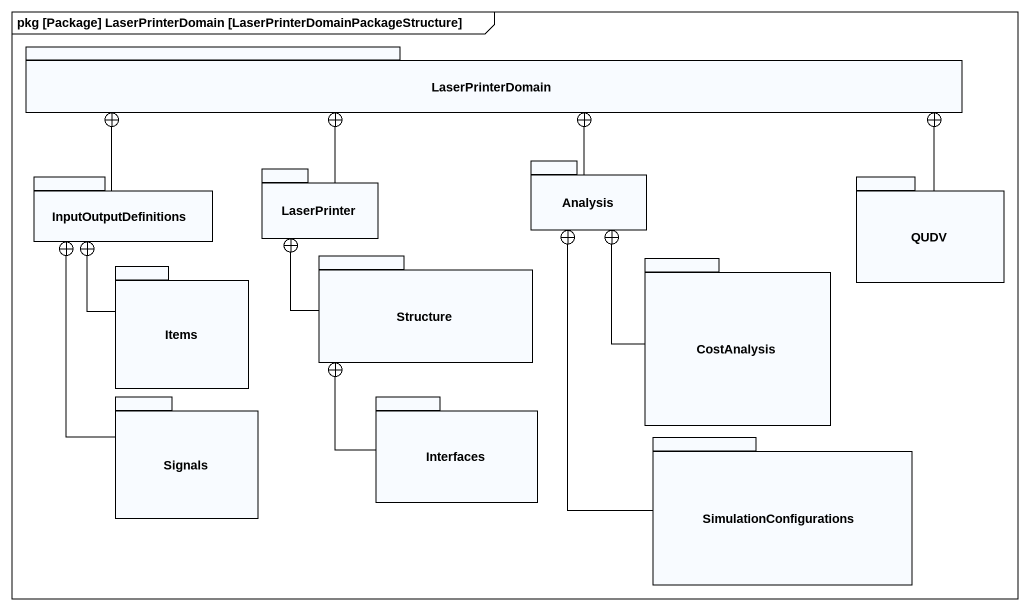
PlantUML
@startuml
mainframe pkg [Package] LaserPrinterDomain [LaserPrinterDomainPackageStructure]
package LaserPrinterDomain {
}
package InputOutputDefinitions {
}
package LaserPrinter {
}
package Analysis {
}
package QUDV {
}
package Items {
}
package Structure {
}
package CostAnalysis {
}
package Signals {
}
package Interfaces {
}
package SimulationConfigurations {
}
InputOutputDefinitions -right-+ LaserPrinterDomain
LaserPrinter -up-+ LaserPrinterDomain
Analysis -up-+ LaserPrinterDomain
QUDV -left-+ LaserPrinterDomain
Items -up-+ InputOutputDefinitions
Structure -up-+ LaserPrinter
CostAnalysis -up-+ Analysis
Signals -up-+ InputOutputDefinitions
Interfaces -up-+ Structure
SimulationConfigurations -up-+ Analysis
@enduml
